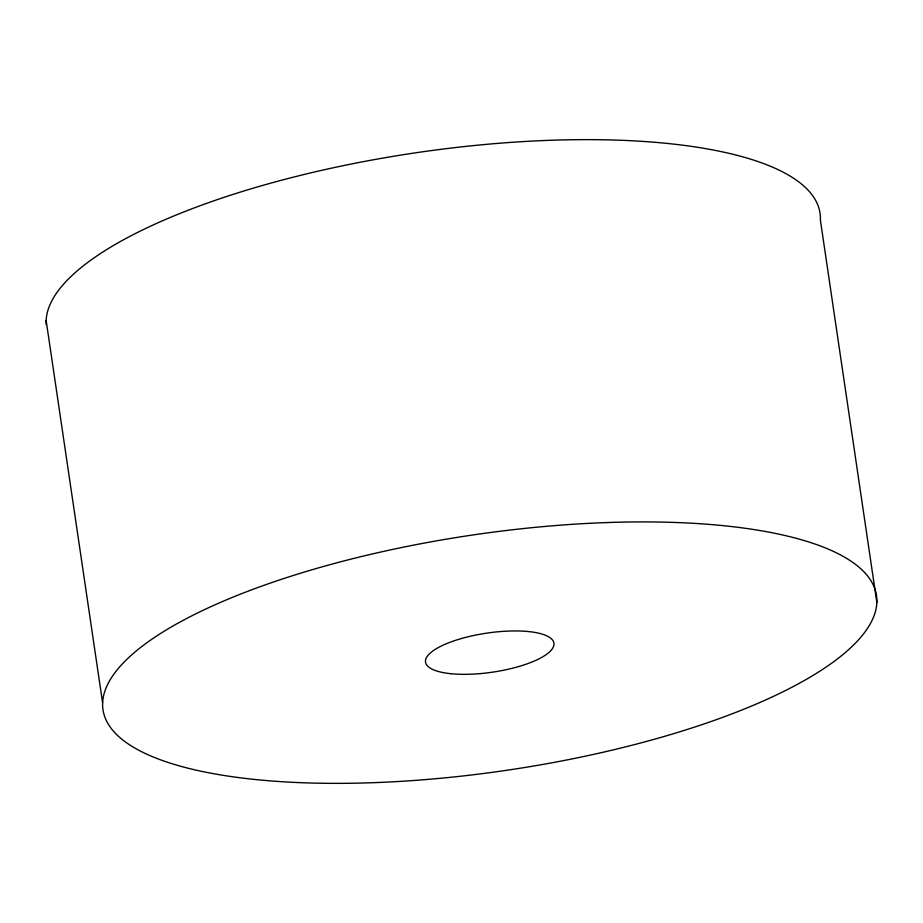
<?xml version="1.0" encoding="UTF-8"?>
<svg xmlns="http://www.w3.org/2000/svg" width="923" height="923" viewBox="0 0 923 923"><rect width="100%" height="100%" fill="white"/><g stroke="black" fill="none" stroke-linecap="round" stroke-linejoin="round"><path stroke-width="1.38" d="M876.85 602.454A390.96 118.871 -8.4 0 0 300.598 573.195A390.96 118.871 -8.4 0 0 291.726 782.266A390.96 118.871 -8.4 0 0 876.85 602.454L820.397 220.17A390.96 118.871 -8.4 0 0 431.837 150.518A390.96 118.871 -8.4 0 0 46.196 324.608M46.15 320.546L102.603 702.83M450.932 673.709A64.887 19.729 -8.4 0 0 553.488 646.585A64.887 19.729 -8.4 0 0 464.754 637.62A64.887 19.729 -8.4 0 0 450.932 673.709"/></g></svg>
